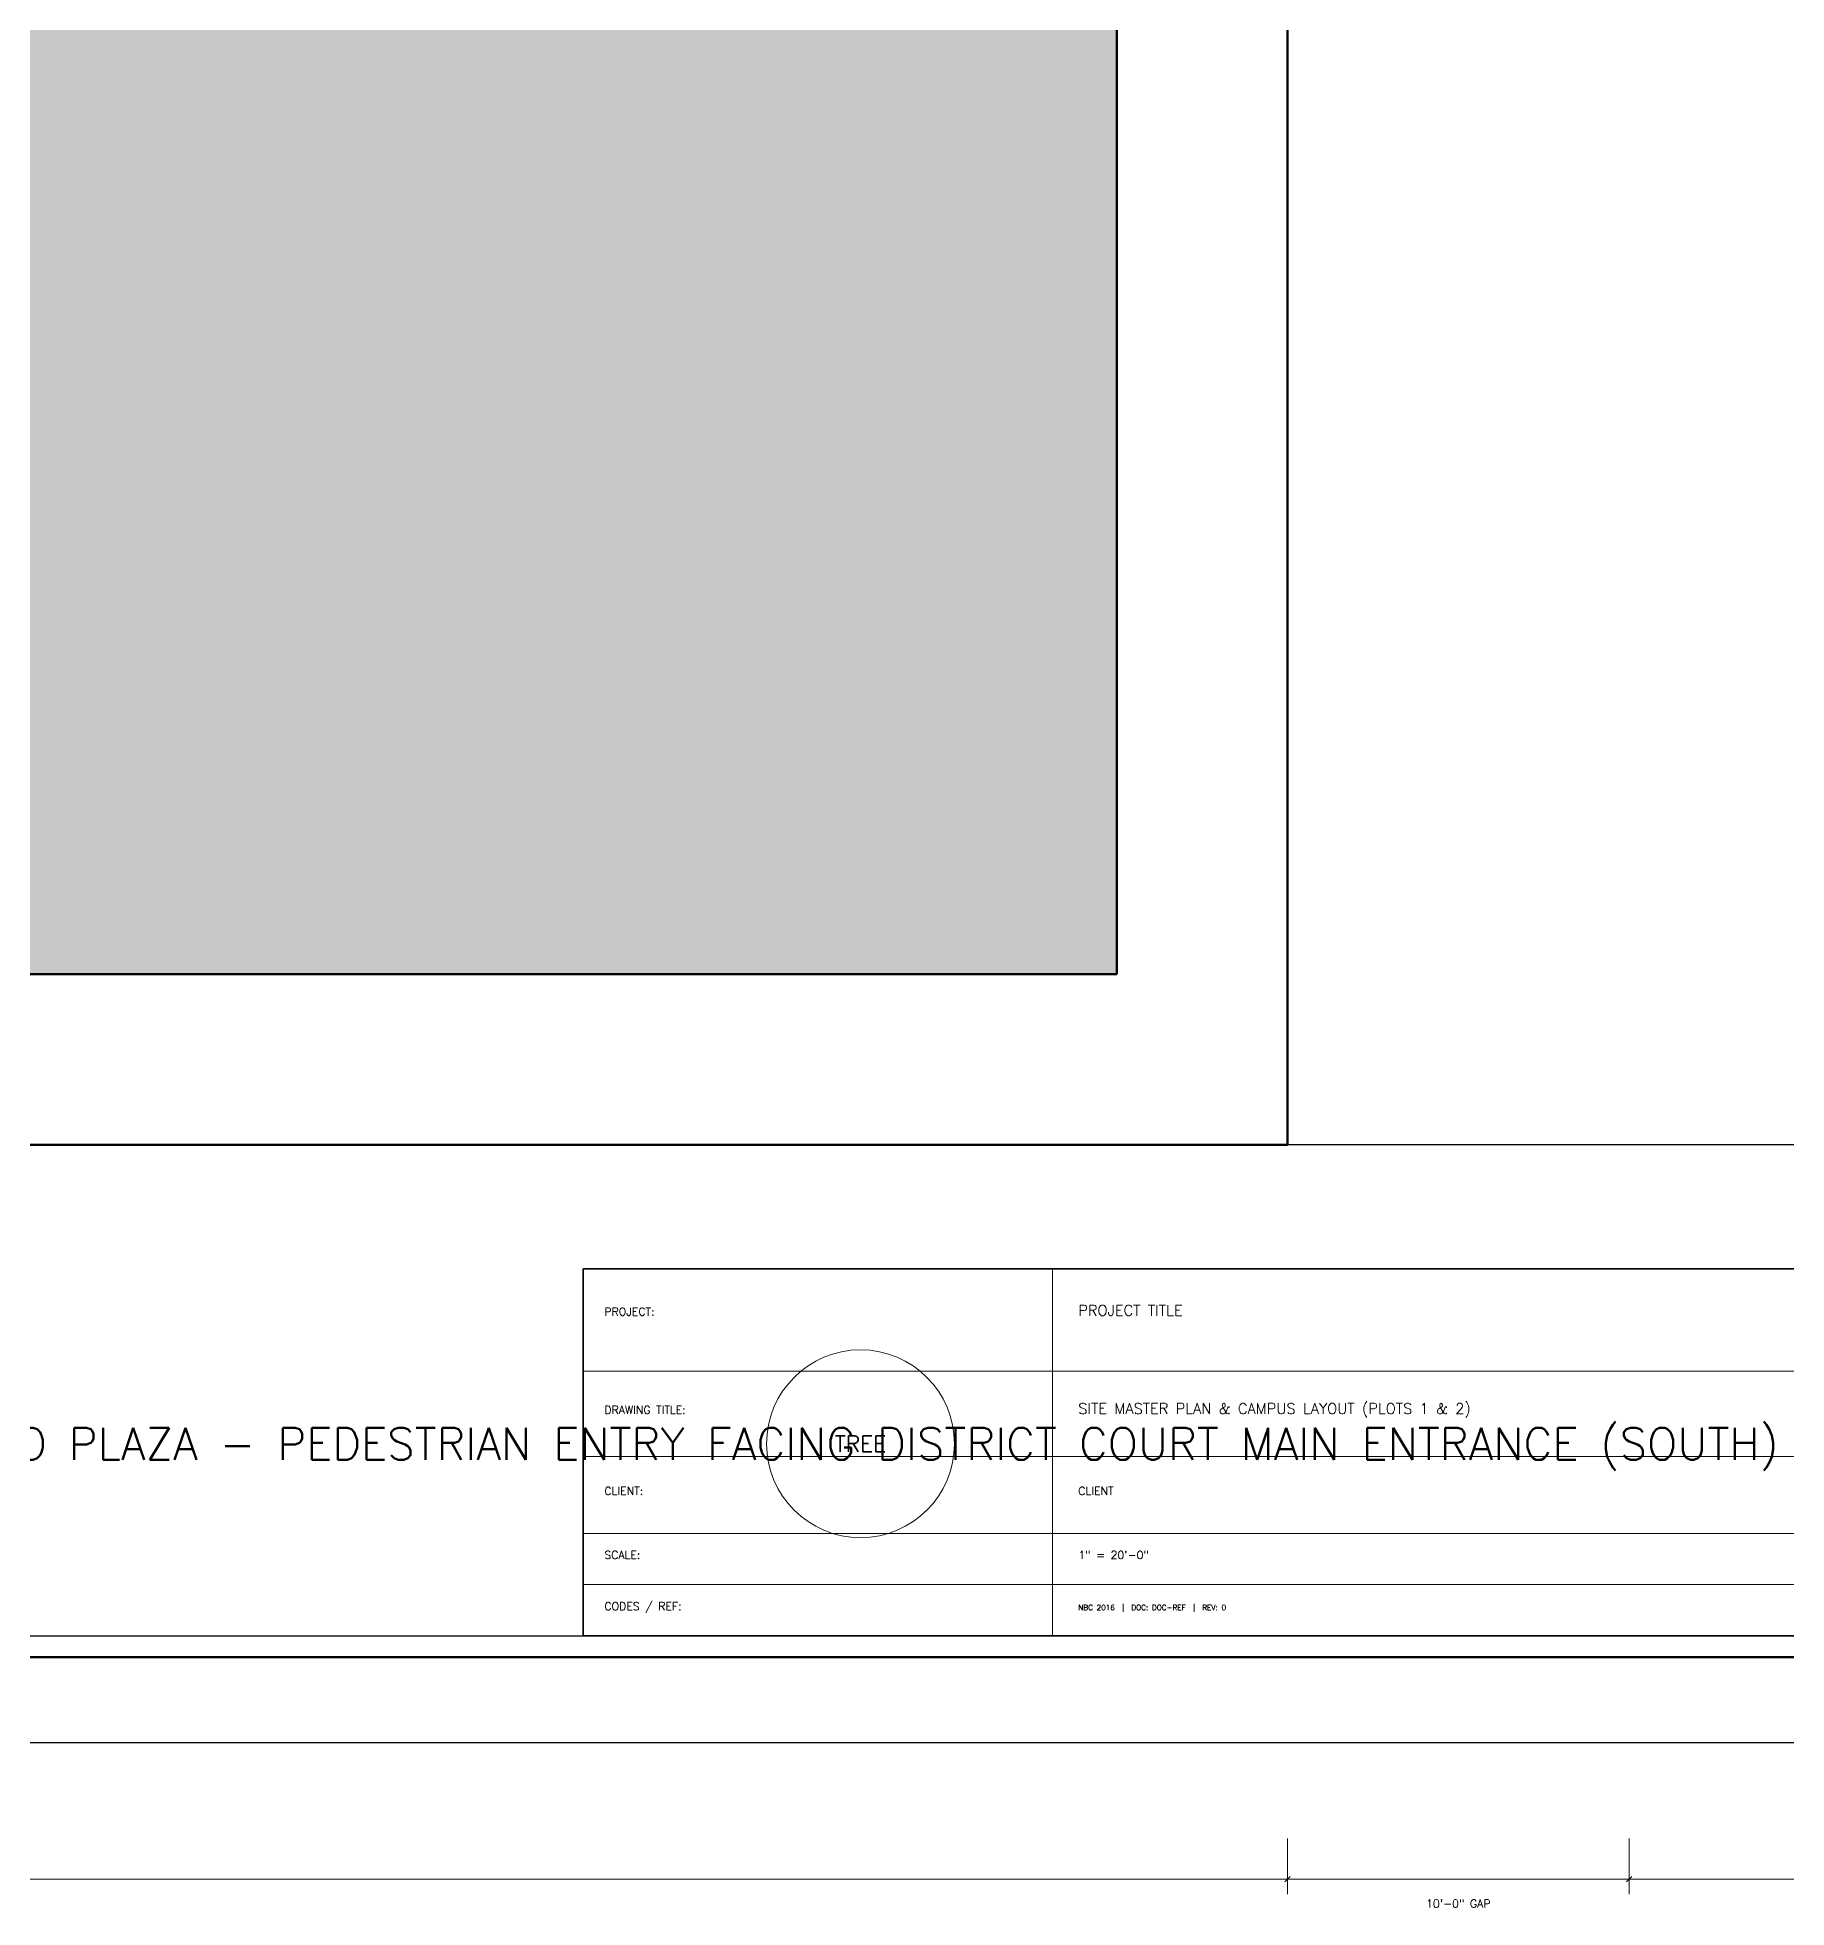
# Model space of a CAD drawing. Header units: inches. Extents: x 0 to 2197, y -71 to 1191.
# Drawn here: x 969 to 1460, y -70 to 455 of the extents above; entities that cross this region are included whole.
import ezdxf
from ezdxf.enums import TextEntityAlignment as Align

# ---------------------------------------------------------------- set-up
doc = ezdxf.new("R2010")
doc.units = ezdxf.units.IN
doc.header["$MEASUREMENT"] = 0
for name, color, linetype in [('A-BAY', 3, 'Continuous'), ('A-DIM', 4, 'Continuous'), ('A-GRID', 6, 'Continuous'), ('A-HATCH', 8, 'Continuous'), ('A-SITE', 2, 'Continuous'), ('A-TEXT', 7, 'Continuous'), ('A-TEXT-TTL', 7, 'Continuous'), ('A-TTLB', 7, 'Continuous'), ('A-WALL', 7, 'Continuous')]:
    doc.layers.add(name, color=color, linetype=linetype)
doc.styles.add('SIMPLEX', font='simplex.shx')

msp = doc.modelspace()

# ---------------------------------------------------------------- hatches: boundary and pattern name
at = {"layer": 'A-HATCH'}
h = msp.add_hatch(dxfattribs=at)
h.set_pattern_fill('ANSI31')
h.paths.add_polyline_path([(168, 192), (1272, 192), (1272, 960), (168, 960)])

# ---------------------------------------------------------------- linework, layer by layer
at = {"layer": 'A-BAY', "lineweight": 18}
msp.add_circle((1200, 60), 26.4, dxfattribs=at)
at = {"layer": 'A-DIM', "lineweight": 13}
for p, q in [((1320, -51), (1320, -66.6)), ((1320, -51), (1320, -66.6)), ((1416, -51), (1416, -66.6)), ((1416, -51), (1416, -66.6))]:
    msp.add_line(p, q, dxfattribs=at)
at = {"layer": 'A-DIM', "lineweight": 18}
for p, q in [((120, -62.4), (1320, -62.4)), ((1320, -62.4), (1416, -62.4)), ((1416, -62.4), (2196, -62.4))]:
    msp.add_line(p, q, dxfattribs=at)
at = {"layer": 'A-DIM', "lineweight": 30}
for p, q in [((1319.25, -63.15), (1320.75, -61.65)), ((1319.25, -63.15), (1320.75, -61.65)), ((1415.25, -63.15), (1416.75, -61.65)), ((1415.25, -63.15), (1416.75, -61.65))]:
    msp.add_line(p, q, dxfattribs=at)
at = {"layer": 'A-GRID', "lineweight": 18}
for p, q in [((1272, 192), (1272, 960)), ((168, 192), (1272, 192))]:
    msp.add_line(p, q, dxfattribs=at)
at = {"layer": 'A-SITE', "lineweight": 50}
for p, q in [((1320, 144), (1320, 1008)), ((120, 144), (1320, 144))]:
    msp.add_line(p, q, dxfattribs=at)
at = {"layer": 'A-SITE', "lineweight": 30}
for p, q in [((2196, 144), (120, 144)), ((120, -24), (2196, -24))]:
    msp.add_line(p, q, dxfattribs=at)
at = {"layer": 'A-TTLB', "lineweight": 35}
for p, q in [((1794, 109.2), (1122, 109.2)), ((1122, 109.2), (1122, 6)), ((1122, 6), (1794, 6))]:
    msp.add_line(p, q, dxfattribs=at)
at = {"layer": 'A-TTLB', "lineweight": 20}
for p, q in [((1254, 6), (1254, 109.2)), ((1122, 80.4), (1794, 80.4)), ((1122, 56.4), (1794, 56.4)), ((1122, 34.8), (1794, 34.8)), ((1122, 20.4), (1794, 20.4))]:
    msp.add_line(p, q, dxfattribs=at)
at = {"layer": 'A-TTLB', "lineweight": 25}
msp.add_line((6, 6), (1794, 6), dxfattribs=at)
at = {"layer": 'A-TTLB', "lineweight": 50}
msp.add_line((0, 0), (1800, 0), dxfattribs=at)
at = {"layer": 'A-WALL', "lineweight": 50}
for p, q in [((1272, 192), (1272, 960)), ((168, 192), (1272, 192))]:
    msp.add_line(p, q, dxfattribs=at)

# ---------------------------------------------------------------- texts
at = {"layer": 'A-BAY', "style": 'SIMPLEX'}
msp.add_text('TREE', height=4.5, dxfattribs=at).set_placement((1200, 60), align=Align.MIDDLE_CENTER)
at = {"layer": 'A-DIM', "style": 'SIMPLEX'}
msp.add_text('10\'-0" GAP', height=2.25, dxfattribs=at).set_placement((1368, -68.16), align=Align.TOP_CENTER)
at = {"layer": 'A-TEXT', "style": 'SIMPLEX'}
for s, height, p in [('CLIENT', 2.25, (1261.2, 45.6)), ('1" = 20\'-0"', 2.25, (1261.2, 27.6)), ('NBC 2016  |  DOC: DOC-REF  |  REV: 0', 1.5, (1261.2, 13.2))]:
    msp.add_text(s, height=height, dxfattribs=at).set_placement(p)
at = {"layer": 'A-TEXT-TTL', "style": 'SIMPLEX'}
for s, height, p in [('PROJECT:', 2.25, (1128, 96)), ('PROJECT TITLE', 3, (1261.2, 96)), ('DRAWING TITLE:', 2.25, (1128, 68.4)), ('SITE MASTER PLAN & CAMPUS LAYOUT (PLOTS 1 & 2)', 3, (1261.2, 68.4)), ('CLIENT:', 2.25, (1128, 45.6)), ('SCALE:', 2.25, (1128, 27.6)), ('CODES / REF:', 2.25, (1128, 13.2))]:
    msp.add_text(s, height=height, dxfattribs=at).set_placement(p)
msp.add_text('20 ft LANDSCAPED PLAZA - PEDESTRIAN ENTRY FACING DISTRICT COURT MAIN ENTRANCE (SOUTH)', height=9, dxfattribs=at).set_placement((1158, 60), align=Align.MIDDLE_CENTER)

doc.saveas('drawing.dxf')
